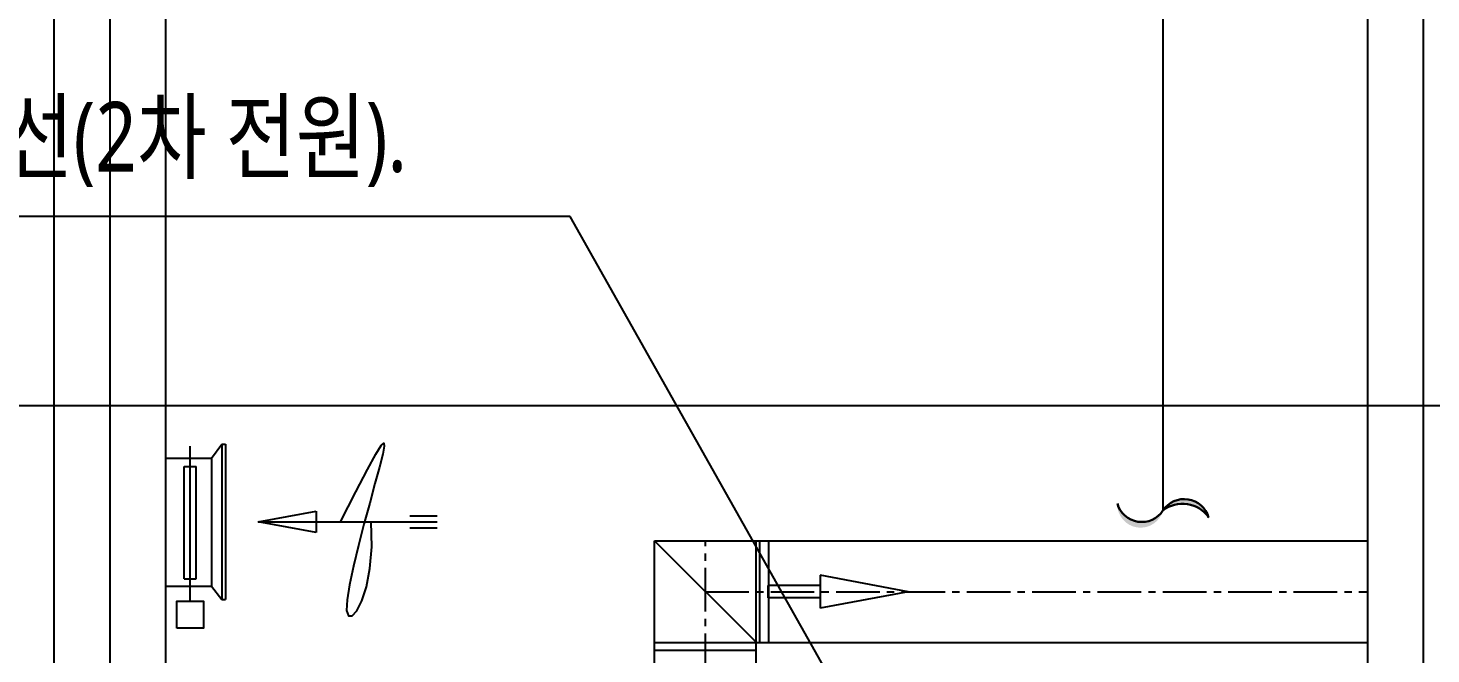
# Model space of a CAD drawing. Header units: millimetres. Extents: x 8533 to 164433, y 5768 to 115327.
# Drawn here: x 51980 to 58016, y 27830 to 30524 of the extents above; entities that cross this region are included whole.
import ezdxf
from ezdxf.enums import TextEntityAlignment as Align

# ---------------------------------------------------------------- set-up
doc = ezdxf.new("R2010")
doc.units = ezdxf.units.MM
doc.header["$LTSCALE"] = 250
doc.linetypes.add('CENTER2', pattern=[1.125, 0.75, -0.125, 0.125, -0.125])
doc.linetypes.add('HIDDENX2', pattern=[19.05, 12.7, -6.35])
doc.layers.add('10_G-ENP_매립관', color=80, linetype='HIDDENX2', lineweight=30)
for name, color, linetype in [('AA-XXXX-DIMS', 7, 'Continuous'), ('ARC', 8, 'Continuous'), ('FTEXT', 2, 'Continuous'), ('OUT', 4, 'Continuous'), ('p', 3, 'Continuous'), ('st', 4, 'Continuous'), ('전실제연_인버터', 3, 'Continuous')]:
    doc.layers.add(name, color=color, linetype=linetype)
doc.styles.add('DM', font='')
doc.styles.add('맑은고딕', font='')
doc.styles.get('DM').set_extended_font_data('Malgun Gothic')
doc.styles.get('맑은고딕').set_extended_font_data('Malgun Gothic')
doc.dimstyles.new('DIM_40', dxfattribs={"dimscale": 250, "dimtxt": 3, "dimasz": 1.5, "dimexe": 2, "dimexo": 2.5, "dimgap": 1, "dimtad": 1, "dimdec": 0, "dimzin": 0, "dimdsep": 46, "dimtxsty": '맑은고딕', "dimblk1": 'DIMDOT', "dimblk2": 'DIMDOT', "dimsah": 1, "dimcen": 0.09, "dimdle": 2, "dimclrd": 7, "dimclre": 7, "dimclrt": 3, "dimadec": 0, "dimazin": 0, "dimtfac": 1, "dimtdec": 0, "dimtix": 1, "dimtmove": 2, "dimatfit": 3, "dimldrblk": 'DIMDOT', "dimfxl": 1, "dimtolj": 1, "dimtzin": 0, "dimarcsym": 0})

# ---------------------------------------------------------------- blocks, each defined once
blk = doc.blocks.new('DIMDOT')
at = {"layer": 'AA-XXXX-DIMS'}
for p, q in [((0, -1.5), (0, 1.5)), ((-1.5, 0), (1.5, 0))]:
    blk.add_line(p, q, dxfattribs=at)
for radius in [0.5, 0.25]:
    blk.add_circle((0, 0), radius, dxfattribs=at)
blk = doc.blocks.new('G-ENP 물결')
at = {"layer": '10_G-ENP_매립관', "linetype": 'ByBlock'}
h = blk.add_hatch(color=256, dxfattribs=at)
h.paths.add_polyline_path([(61, -399, -0.641696), (0, 0, 0.892931)])
h.paths.add_polyline_path([(0, 0, 0.641696), (-61, 399, -0.435564)])
blk.add_lwpolyline([(-61, 399, -0.641696), (0, 0, 0.641696), (61, -399, 0.641696)], format="xyb", dxfattribs=at)
blk.add_arc((-216, 171), 276, 321.6941, 55.8389, dxfattribs=at)

msp = doc.modelspace()

# ---------------------------------------------------------------- linework, layer by layer
at = {"layer": 'ARC'}
msp.add_line((19210.6, 28899.9), (124753.7, 28899.9), dxfattribs=at)
at = {"layer": 'OUT'}
for p, q in [((52677.3, 28056.8), (52677.3, 28725)), ((52769.5, 28673), (52814.2, 28732.8)), ((52814.2, 28732.8), (52829.8, 28732.8)), ((52814.2, 28732.8), (52814.2, 28064.6)), ((52829.8, 28732.8), (52829.8, 28064.6)), ((52573.3, 28673), (52769.5, 28673)), ((52651.3, 28636.6), (52703.3, 28636.6)), ((52651.3, 28153), (52651.3, 28636.6)), ((52703.3, 28153), (52703.3, 28636.6)), ((52769.5, 28673), (52769.5, 28121.8)), ((52651.3, 28153), (52703.3, 28153)), ((52573.3, 28121.8), (52769.5, 28121.8)), ((52769.5, 28121.8), (52814.2, 28064.6)), ((52814.2, 28064.6), (52829.8, 28064.6))]:
    msp.add_line(p, q, dxfattribs=at)
at = {"layer": 'OUT', "elevation": 0}
msp.add_lwpolyline([(52619.6, 27941.3), (52619.6, 28056.8), (52735.1, 28056.8), (52735.1, 27941.3)], close=True, dxfattribs=at)
at = {"layer": 'p', "color": 4, "linetype": 'Continuous'}
for p, q in [((52092.7, 16846.5), (52092.7, 94152.9)), ((52573.3, 16846.5), (52573.3, 93679)), ((57744.3, 15017.4), (57744.3, 91125.6))]:
    msp.add_line(p, q, dxfattribs=at)
at = {"layer": 'p', "color": 1}
for p, q in [((52333, 16846.5), (52333, 93916)), ((57984.6, 15017.4), (57984.6, 91125.6)), ((52970.3, 28398.7), (53739.9, 28398.7)), ((53623.1, 28424.6), (53739.9, 28424.6)), ((53623.1, 28372.8), (53739.9, 28372.8))]:
    msp.add_line(p, q, dxfattribs=at)
at = {"layer": 'p', "color": 1, "linetype": 'Continuous'}
for p, q in [((52970.3, 28398.7), (53219, 28445.1)), ((53219, 28445.1), (53219, 28352.3)), ((53219, 28352.3), (52970.3, 28398.7))]:
    msp.add_line(p, q, dxfattribs=at)
at = {"layer": 'p', "color": 1}
msp.add_lwpolyline([(53323.6, 28398.7), (53389.6, 28528.1), (53439.8, 28624.4), (53475.7, 28690), (53498.9, 28727.1), (53510.6, 28737.8), (53512.4, 28724.6), (53505.8, 28689.4), (53492, 28634.7), (53472.7, 28563.1), (53449.8, 28479.3), (53425.4, 28388.7), (53401.4, 28296.5), (53379.9, 28207.9), (53362.9, 28128.2), (53352.5, 28062.6), (53350.7, 28016.4), (53358.7, 27993.7), (53374.2, 27994.2), (53394.3, 28016.2), (53415.9, 28058.5), (53435.8, 28119.3), (53451.1, 28197.3), (53458.7, 28291), (53455.6, 28398.7)], dxfattribs=at)
at = {"layer": 'st', "color": 4}
for p, q in [((54675.4, 26509.6, 0), (54675.4, 28317.4, 0)), ((54675.4, 28317.4, 0), (57744.3, 28317.4, 0)), ((55113.9, 27878.9, 0), (54675.4, 28317.4, 0)), ((55113.4, 26219.6, 0), (55113.4, 28317.4, 0)), ((55126.7, 28317.4, 0), (55126.7, 27878.9, 0)), ((55165.9, 28317.4, 0), (55165.9, 27878.9, 0)), ((55387.8, 28169.3, 0), (55387.8, 28026.9, 0)), ((55767.2, 28098.1, 0), (55387.8, 28169.3, 0)), ((55163, 28124.9, 0), (55163, 28071.3, 0)), ((55387.8, 28124.9, 0), (55163, 28124.9, 0)), ((55387.8, 28071.3, 0), (55163, 28071.3, 0)), ((55767.2, 28098.1, 0), (55387.8, 28026.9, 0)), ((54675.4, 27879.4, 0), (57744.3, 27879.4, 0)), ((54675.4, 27846.3, 0), (55113.9, 27846.3, 0))]:
    msp.add_line(p, q, dxfattribs=at)
at = {"layer": 'st', "color": 1, "linetype": 'CENTER2'}
for p, q in [((54894.4, 26043.8, 0), (54894.4, 28317.4, 0)), ((54894.4, 28098.1, 0), (57744.3, 28098.1, 0))]:
    msp.add_line(p, q, dxfattribs=at)
at = {"layer": '전실제연_인버터'}
msp.add_line((56863.5, 51664.4), (56863.5, 28447.4), dxfattribs=at)

# ---------------------------------------------------------------- block references
at = {"layer": '10_G-ENP_매립관', "linetype": 'ByBlock', "xscale": -0.4923664550667192, "yscale": 0.4923664550667192, "zscale": 0.4923664550667192, "rotation": 270}
msp.add_blockref('G-ENP 물결', (56863.5, 28447.4), dxfattribs=at)

# ---------------------------------------------------------------- texts
at = {"layer": 'FTEXT', "style": 'DM', "width": 0.8}
msp.add_text('모터 전원선(2차 전원).', height=300, dxfattribs=at).set_placement((50588.4, 30056.4, 0), align=Align.MIDDLE_LEFT)

# ---------------------------------------------------------------- leaders
at = {"layer": '전실제연_인버터', "color": 1}
msp.add_leader([(55841.7, 26999.3), (54312, 29713), (50532.4, 29713)], dimstyle='DIM_40', override={"dimgap": 1, "dimtad": 0, "dimclrd": 1, "dimldrblk": 'Open90'}, dxfattribs=at)

doc.saveas('drawing.dxf')
